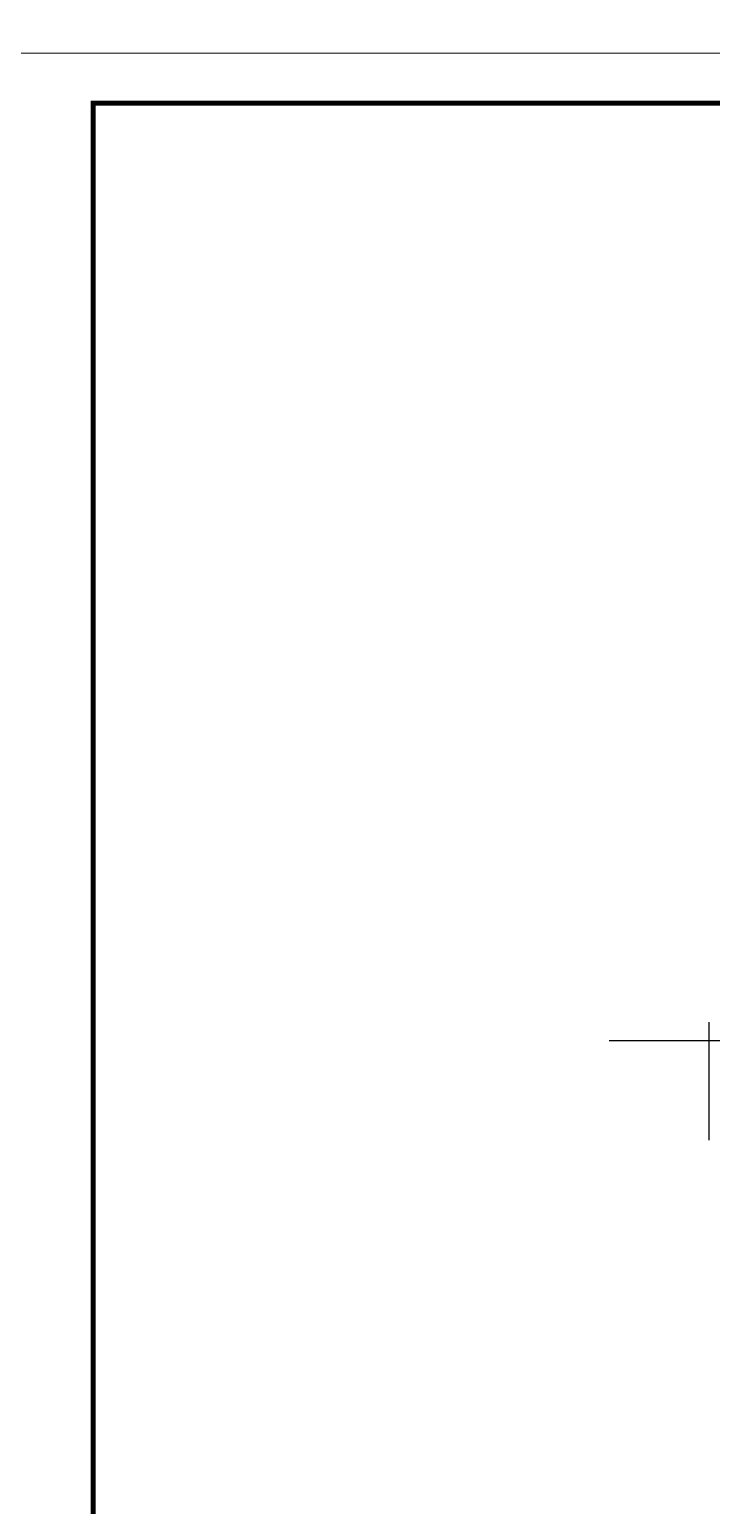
# Model space of a CAD drawing. Extents: x 5031545 to 5313844, y -886381 to -283477.
# Drawn here: x 5230969 to 5244642, y -796682 to -767106 of the extents above; entities that cross this region are included whole.
import ezdxf

# ---------------------------------------------------------------- set-up
doc = ezdxf.new("R2010")
doc.units = 0
doc.header["$LTSCALE"] = 1000
doc.header["$MEASUREMENT"] = 0
doc.layers.add('!!电气', color=1, linetype='CONTINUOUS')
doc.layers.add('图框', color=147, linetype='CONTINUOUS', lineweight=20)

msp = doc.modelspace()

# ---------------------------------------------------------------- linework, layer by layer
at = {"layer": '!!电气', "color": 6}
for p, q in [((5244591.5, -789363.8), (5244591.5, -786996.5)), ((5242591.5, -787363.8), (5244990.4, -787363.8))]:
    msp.add_line(p, q, dxfattribs=at)
at = {"layer": '图框'}
for points in [[(5229743.6, -708181), (5313843.6, -708181), (5313843.6, -767581), (5229743.6, -767581)], [(5229743.6, -767581), (5313843.6, -767581), (5313843.6, -826981), (5229743.6, -826981)], [(5229743.6, -767581), (5313843.6, -767581), (5313843.6, -826981), (5229743.6, -826981)]]:
    msp.add_lwpolyline(points, close=True, dxfattribs=at)
at = {"layer": '图框', "const_width": 100}
msp.add_lwpolyline([(5312843.6, -825981), (5312843.6, -768581), (5232243.6, -768581), (5232243.6, -825981)], close=True, dxfattribs=at)

doc.saveas('drawing.dxf')
